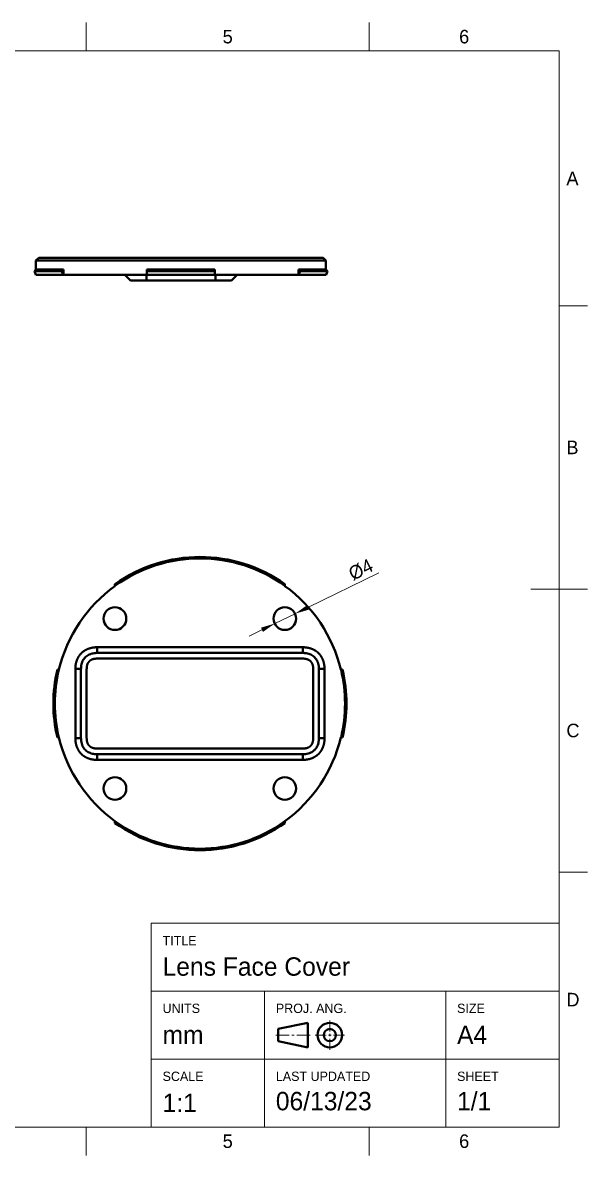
# Model space of a CAD drawing. Header units: millimetres. Extents: x 15 to 292, y 5 to 205.
# Drawn here: x 192.3 to 292, y 5 to 205 of the extents above; entities that cross this region are included whole.
import ezdxf

# ---------------------------------------------------------------- set-up
doc = ezdxf.new("R2010")
doc.units = ezdxf.units.MM
for name, color, linetype in [('Annotations', 7, 'Continuous'), ('Border', 7, 'Continuous'), ('Geometries', 7, 'Continuous')]:
    doc.layers.add(name, color=color, linetype=linetype)
doc.styles.add('Shapr0', font='txt', dxfattribs={"height": 2.3925})
doc.styles.add('Shapr1', font='txt', dxfattribs={"height": 2.3925})
doc.styles.add('Shapr6', font='txt', dxfattribs={"height": 2.3925})
doc.dimstyles.new('ISO-25', dxfattribs={"dimtxt": 2.5, "dimasz": 2.5, "dimexe": 1.25, "dimexo": 0.625, "dimtad": 1, "dimtxsty": 'Standard', "dimcen": 2.5, "dimadec": 0, "dimazin": 0, "dimtfac": 1, "dimtmove": 0, "dimatfit": 3, "dimfxl": 1, "dimarcsym": 0})

# ---------------------------------------------------------------- blocks, each defined once
blk = doc.blocks.new('*D10')
at = {"layer": 'Annotations', "color": 0, "linetype": 'Continuous', "lineweight": 15}
for p, q in [((242.64, 101.74), (255.21, 107.86)), ((236.8, 98.89), (240.4, 100.64)), ((234.55, 97.8), (232.3, 96.7))]:
    blk.add_line(p, q, dxfattribs=at)
at = {"layer": 'Annotations', "color": 0}
for points in [[(242.46, 102.11), (242.83, 101.36), (240.4, 100.64)], [(234.73, 97.42), (234.37, 98.17), (236.8, 98.89)]]:
    blk.add_solid(points, dxfattribs=at)
at = {"layer": 'Defpoints', "color": 0}
for p in [(240.4, 100.64), (236.8, 98.89)]:
    blk.add_point(p, dxfattribs=at)
at = {"layer": 'Annotations', "color": 0, "lineweight": 15, "insert": (252.01, 108.41), "char_height": 2.393, "attachment_point": 5, "rotation": 25.9732, "style": 'Shapr6'}
blk.add_mtext('\\A1;%%c4', dxfattribs=at)
blk = doc.blocks.new('*U11')
at = {"layer": 'Border', "linetype": 'Continuous', "lineweight": 15}
for p, q in [((287, 46), (215, 46)), ((215, 10), (215, 46)), ((287, 10), (287, 46)), ((287, 34), (215, 34)), ((235, 10), (235, 34)), ((267, 10), (267, 34)), ((246.53, 26.88), (246.53, 28.83)), ((237, 26.23), (239.38, 26.23)), ((239.82, 26.23), (240.25, 26.23)), ((243.07, 26.23), (240.68, 26.23)), ((245.88, 26.23), (243.93, 26.23)), ((246.32, 26.23), (246.75, 26.23)), ((246.53, 26.02), (246.53, 26.45)), ((247.18, 26.23), (249.13, 26.23)), ((246.53, 25.58), (246.53, 23.63)), ((287, 22), (215, 22)), ((287, 10), (215, 10))]:
    blk.add_line(p, q, dxfattribs=at)
at = {"layer": 'Border', "linetype": 'Continuous', "lineweight": 40}
for p, q in [((237.43, 27.32), (242.63, 28.4)), ((242.63, 28.4), (242.63, 24.07)), ((237.43, 27.32), (237.43, 25.15)), ((237.43, 25.15), (242.63, 24.07))]:
    blk.add_line(p, q, dxfattribs=at)
for radius in [2.17, 1.08]:
    blk.add_circle((246.53, 26.23), radius, dxfattribs=at)

msp = doc.modelspace()

# ---------------------------------------------------------------- linework, layer by layer
at = {"layer": 'Border', "linetype": 'Continuous', "lineweight": 15}
for p, q in [((203.5, 200), (203.5, 205)), ((253.5, 200), (253.5, 205)), ((287, 200), (20, 200)), ((287, 10), (287, 200)), ((287, 155), (292, 155)), ((282, 105), (292, 105)), ((287, 55), (292, 55)), ((20, 10), (287, 10)), ((203.5, 10), (203.5, 5)), ((253.5, 10), (253.5, 5))]:
    msp.add_line(p, q, dxfattribs=at)
at = {"layer": 'Geometries', "linetype": 'Continuous', "lineweight": 40}
for p, q in [((194.65, 163), (195.15, 163.5)), ((194.65, 161.407), (194.65, 163)), ((245.85, 163), (194.65, 163)), ((195.15, 163.5), (245.35, 163.5)), ((245.85, 163), (245.35, 163.5)), ((245.85, 161.407), (245.85, 163)), ((194.65, 161.407), (194.367, 161.124)), ((194.367, 161.124), (194.626, 160.5)), ((194.367, 161.124), (199.157, 161.124)), ((199.475, 160.5), (194.626, 160.5)), ((194.65, 161.407), (199.505, 161.407)), ((199.157, 161.124), (199.243, 161.195)), ((199.157, 161.124), (199.258, 160.924)), ((199.505, 161.407), (199.243, 161.195)), ((199.475, 160.5), (199.258, 160.924)), ((199.475, 160.5), (199.505, 160.5)), ((199.505, 161.407), (199.505, 160.5)), ((199.505, 160.5), (210.31, 160.5)), ((210.31, 160.5), (210.436, 160.374)), ((210.31, 160.5), (210.311, 160.5)), ((210.311, 160.5), (214.139, 160.5)), ((210.436, 160.374), (211.311, 159.5)), ((214.139, 160.5), (214.139, 159.5)), ((214.139, 160.5), (214.249, 160.5)), ((214.249, 161.17), (214.249, 161.407)), ((214.249, 161.407), (226.251, 161.407)), ((214.249, 161.124), (214.249, 161.17)), ((214.249, 160.924), (214.249, 161.124)), ((214.249, 161.124), (226.251, 161.124)), ((214.249, 160.5), (214.249, 160.924)), ((226.251, 160.5), (214.249, 160.5)), ((226.251, 161.407), (226.251, 161.124)), ((226.251, 161.124), (226.251, 160.5)), ((226.251, 160.5), (226.361, 160.5)), ((226.361, 160.5), (226.361, 159.5)), ((226.361, 160.5), (230.189, 160.5)), ((229.189, 159.5), (230.189, 160.5)), ((229.189, 159.5), (230.19, 160.5)), ((230.189, 160.5), (230.19, 160.5)), ((230.19, 160.5), (240.995, 160.5)), ((240.995, 161.407), (240.995, 160.5)), ((240.995, 161.407), (245.85, 161.407)), ((240.995, 160.5), (241.025, 160.5)), ((241.025, 160.5), (241.242, 160.924)), ((245.874, 160.5), (241.025, 160.5)), ((241.343, 161.124), (241.242, 160.924)), ((241.343, 161.124), (246.133, 161.124)), ((246.133, 161.124), (245.85, 161.407)), ((245.874, 160.5), (246.133, 161.124)), ((211.311, 159.5), (211.358, 159.5)), ((212.052, 159.5), (211.358, 159.5)), ((213.649, 159.5), (212.055, 159.5)), ((213.649, 159.5), (214.139, 159.5)), ((214.139, 159.5), (226.361, 159.5)), ((226.361, 159.5), (226.97, 159.5)), ((228.415, 159.5), (226.97, 159.5)), ((229.159, 159.5), (228.418, 159.5)), ((229.159, 159.5), (229.189, 159.5)), ((208.597, 105.545), (208.597, 105.863)), ((208.597, 105.515), (208.597, 105.545)), ((238.597, 105.863), (238.597, 105.545)), ((238.597, 105.545), (238.597, 105.515)), ((205.426, 94.709), (205.426, 93.709)), ((241.769, 94.709), (205.426, 94.709)), ((241.769, 94.709), (241.769, 93.709)), ((205.426, 93.709), (241.769, 93.709)), ((205.426, 92.709), (241.769, 92.709)), ((198.42, 90.77), (198.686, 90.77)), ((198.686, 90.77), (198.711, 90.77)), ((201.597, 90.88), (202.597, 90.88)), ((201.597, 90.88), (201.597, 78.658)), ((202.597, 78.658), (202.597, 90.88)), ((203.597, 78.658), (203.597, 90.88)), ((243.597, 90.88), (243.597, 78.658)), ((244.597, 90.88), (245.597, 90.88)), ((244.597, 90.88), (244.597, 78.658)), ((245.597, 78.658), (245.597, 90.88)), ((248.484, 90.77), (248.509, 90.77)), ((248.509, 90.77), (248.775, 90.77)), ((198.686, 78.769), (198.42, 78.769)), ((198.711, 78.769), (198.686, 78.769)), ((201.597, 78.658), (202.597, 78.658)), ((244.597, 78.658), (245.597, 78.658)), ((248.509, 78.769), (248.484, 78.769)), ((248.775, 78.769), (248.509, 78.769)), ((241.769, 76.83), (205.426, 76.83)), ((241.769, 75.83), (205.426, 75.83)), ((205.426, 75.83), (205.426, 74.83)), ((205.426, 74.83), (241.769, 74.83)), ((241.769, 75.83), (241.769, 74.83)), ((208.597, 63.994), (208.597, 64.024)), ((238.597, 64.024), (238.597, 63.994)), ((208.597, 63.676), (208.597, 63.994)), ((238.597, 63.994), (238.597, 63.676))]:
    msp.add_line(p, q, dxfattribs=at)
at = {"layer": 'Geometries', "linetype": 'Continuous', "lineweight": 40, "flags": 128}
for points in [[(241.343, 161.124), (241.257, 161.195), (240.995, 161.407)], [(205.426, 94.709), (205.375, 94.709), (205.325, 94.708), (205.274, 94.707), (205.224, 94.706), (205.173, 94.704), (205.123, 94.701), (205.073, 94.698), (205.022, 94.694), (204.972, 94.689), (204.922, 94.684), (204.871, 94.679), (204.821, 94.673), (204.771, 94.666), (204.721, 94.658), (204.671, 94.651), (204.621, 94.642), (204.572, 94.633), (204.522, 94.623), (204.47, 94.613), (204.419, 94.601), (204.367, 94.589), (204.315, 94.576), (204.264, 94.563), (204.213, 94.549), (204.159, 94.533), (204.105, 94.517), (204.051, 94.5), (204.011, 94.487), (203.971, 94.473), (203.931, 94.459), (203.891, 94.444), (203.852, 94.429), (203.813, 94.413), (203.773, 94.397), (203.734, 94.381), (203.695, 94.364), (203.657, 94.347), (203.618, 94.329), (203.58, 94.311), (203.542, 94.293), (203.504, 94.274), (203.467, 94.254), (203.429, 94.235), (203.392, 94.214), (203.355, 94.194), (203.318, 94.172), (203.282, 94.151), (203.243, 94.127), (203.204, 94.103), (203.166, 94.078), (203.127, 94.052), (203.089, 94.026), (203.052, 94), (203.015, 93.973), (202.978, 93.945), (202.942, 93.917), (202.906, 93.889), (202.87, 93.86), (202.835, 93.83), (202.8, 93.8), (202.766, 93.77), (202.732, 93.739), (202.699, 93.707), (202.666, 93.675), (202.633, 93.643), (202.602, 93.61), (202.57, 93.577), (202.539, 93.543), (202.508, 93.509), (202.478, 93.474), (202.449, 93.439), (202.42, 93.404), (202.391, 93.368), (202.361, 93.329), (202.332, 93.289), (202.303, 93.249), (202.274, 93.209), (202.246, 93.168), (202.219, 93.127), (202.194, 93.089), (202.17, 93.05), (202.146, 93.01), (202.123, 92.971), (202.101, 92.931), (202.078, 92.891), (202.057, 92.851), (202.036, 92.81), (202.015, 92.769), (201.995, 92.728), (201.975, 92.686), (201.956, 92.645), (201.938, 92.603), (201.92, 92.561), (201.902, 92.518), (201.885, 92.476), (201.868, 92.433), (201.852, 92.39), (201.836, 92.345), (201.82, 92.299), (201.805, 92.253), (201.79, 92.206), (201.776, 92.16), (201.762, 92.113), (201.748, 92.064), (201.735, 92.014), (201.723, 91.965), (201.711, 91.915), (201.699, 91.865), (201.688, 91.815), (201.678, 91.764), (201.669, 91.714), (201.66, 91.663), (201.651, 91.613), (201.644, 91.562), (201.637, 91.511), (201.63, 91.46), (201.624, 91.409), (201.619, 91.358), (201.614, 91.307), (201.61, 91.256), (201.606, 91.205), (201.603, 91.151), (201.601, 91.097), (201.599, 91.043), (201.598, 90.988), (201.597, 90.934), (201.597, 90.88)], [(245.597, 90.88), (245.597, 90.931), (245.597, 90.981), (245.596, 91.032), (245.594, 91.082), (245.592, 91.133), (245.589, 91.183), (245.586, 91.234), (245.582, 91.284), (245.578, 91.334), (245.573, 91.385), (245.567, 91.435), (245.561, 91.485), (245.554, 91.535), (245.547, 91.585), (245.539, 91.635), (245.531, 91.685), (245.522, 91.734), (245.512, 91.784), (245.501, 91.836), (245.49, 91.888), (245.478, 91.939), (245.465, 91.991), (245.452, 92.042), (245.438, 92.093), (245.422, 92.147), (245.406, 92.201), (245.388, 92.255), (245.375, 92.295), (245.361, 92.335), (245.347, 92.375), (245.332, 92.415), (245.317, 92.454), (245.302, 92.494), (245.286, 92.533), (245.27, 92.572), (245.253, 92.611), (245.236, 92.65), (245.218, 92.688), (245.2, 92.726), (245.181, 92.764), (245.162, 92.802), (245.143, 92.84), (245.123, 92.877), (245.103, 92.914), (245.082, 92.951), (245.061, 92.988), (245.039, 93.024), (245.015, 93.063), (244.991, 93.102), (244.966, 93.141), (244.941, 93.179), (244.915, 93.217), (244.888, 93.254), (244.861, 93.292), (244.834, 93.328), (244.806, 93.365), (244.777, 93.401), (244.748, 93.436), (244.719, 93.471), (244.689, 93.506), (244.658, 93.54), (244.627, 93.574), (244.596, 93.607), (244.564, 93.64), (244.532, 93.673), (244.499, 93.705), (244.465, 93.736), (244.432, 93.767), (244.398, 93.798), (244.363, 93.828), (244.328, 93.857), (244.292, 93.886), (244.256, 93.915), (244.217, 93.945), (244.178, 93.975), (244.138, 94.004), (244.098, 94.032), (244.057, 94.06), (244.016, 94.087), (243.977, 94.112), (243.938, 94.136), (243.899, 94.16), (243.859, 94.183), (243.82, 94.206), (243.779, 94.228), (243.739, 94.25), (243.698, 94.271), (243.658, 94.291), (243.616, 94.311), (243.575, 94.331), (243.533, 94.35), (243.491, 94.369), (243.449, 94.387), (243.407, 94.404), (243.364, 94.421), (243.322, 94.438), (243.279, 94.454), (243.233, 94.47), (243.187, 94.486), (243.141, 94.502), (243.095, 94.516), (243.049, 94.53), (243.002, 94.544), (242.953, 94.558), (242.903, 94.571), (242.853, 94.584), (242.803, 94.596), (242.753, 94.607), (242.703, 94.618), (242.653, 94.628), (242.602, 94.638), (242.552, 94.646), (242.501, 94.655), (242.45, 94.663), (242.4, 94.67), (242.349, 94.676), (242.298, 94.682), (242.247, 94.687), (242.195, 94.692), (242.144, 94.696), (242.093, 94.7), (242.039, 94.703), (241.985, 94.705), (241.931, 94.707), (241.877, 94.708), (241.823, 94.709), (241.769, 94.709)], [(203.339, 92.934), (203.209, 92.79), (203.091, 92.635), (202.985, 92.469), (202.891, 92.292), (202.81, 92.105), (202.742, 91.909), (202.687, 91.704), (202.645, 91.49)], [(204.935, 93.679), (204.697, 93.64), (204.469, 93.585), (204.251, 93.515), (204.044, 93.429), (203.849, 93.328), (203.667, 93.213), (203.498, 93.082), (203.342, 92.938)], [(203.597, 90.88), (203.598, 90.927), (203.599, 90.973), (203.601, 91.019), (203.603, 91.066), (203.606, 91.112), (203.61, 91.152), (203.614, 91.191), (203.618, 91.23), (203.623, 91.27), (203.629, 91.309), (203.635, 91.348), (203.642, 91.387), (203.65, 91.426), (203.659, 91.465), (203.668, 91.503), (203.678, 91.542), (203.688, 91.58), (203.698, 91.612), (203.708, 91.643), (203.718, 91.675), (203.729, 91.706), (203.741, 91.737), (203.752, 91.764), (203.763, 91.79), (203.774, 91.817), (203.786, 91.843), (203.799, 91.869), (203.812, 91.896), (203.826, 91.922), (203.84, 91.948), (203.855, 91.973), (203.87, 91.999), (203.886, 92.023), (203.902, 92.048), (203.918, 92.072), (203.936, 92.096), (203.954, 92.12), (203.972, 92.143), (203.992, 92.167), (204.013, 92.191), (204.034, 92.214), (204.056, 92.237), (204.075, 92.256), (204.094, 92.274), (204.113, 92.292), (204.133, 92.309), (204.153, 92.326), (204.173, 92.342), (204.194, 92.358), (204.215, 92.374), (204.237, 92.39), (204.258, 92.404), (204.286, 92.422), (204.314, 92.44), (204.342, 92.457), (204.371, 92.473), (204.396, 92.487), (204.422, 92.5), (204.448, 92.513), (204.474, 92.525), (204.501, 92.537), (204.531, 92.55), (204.562, 92.562), (204.593, 92.574), (204.625, 92.585), (204.656, 92.596), (204.688, 92.606), (204.72, 92.616), (204.752, 92.625), (204.784, 92.634), (204.817, 92.642), (204.849, 92.649), (204.882, 92.656), (204.915, 92.663), (204.948, 92.669), (204.98, 92.674), (205.016, 92.68), (205.051, 92.685), (205.087, 92.689), (205.122, 92.693), (205.158, 92.697), (205.203, 92.7), (205.247, 92.703), (205.292, 92.706), (205.337, 92.707), (205.381, 92.708), (205.426, 92.709)], [(204.935, 93.679), (205.097, 93.696), (205.26, 93.706), (205.426, 93.709)], [(241.769, 93.709), (241.925, 93.706), (242.078, 93.698), (242.229, 93.683), (242.378, 93.661)], [(241.769, 92.709), (241.815, 92.708), (241.862, 92.707), (241.908, 92.706), (241.954, 92.703), (242.001, 92.7), (242.037, 92.697), (242.074, 92.693), (242.11, 92.689), (242.146, 92.685), (242.183, 92.679), (242.219, 92.674), (242.255, 92.668), (242.291, 92.661), (242.327, 92.653), (242.363, 92.645), (242.398, 92.637), (242.434, 92.628), (242.469, 92.618), (242.504, 92.607), (242.539, 92.596), (242.57, 92.586), (242.601, 92.575), (242.631, 92.563), (242.661, 92.551), (242.691, 92.538), (242.721, 92.525), (242.731, 92.52), (242.758, 92.508), (242.784, 92.494), (242.81, 92.481), (242.836, 92.466), (242.862, 92.452), (242.887, 92.436), (242.912, 92.421), (242.937, 92.404), (242.961, 92.388), (242.985, 92.37), (243.008, 92.353), (243.032, 92.334), (243.056, 92.314), (243.08, 92.294), (243.103, 92.272), (243.126, 92.25), (243.144, 92.232), (243.162, 92.213), (243.18, 92.193), (243.197, 92.173), (243.214, 92.153), (243.231, 92.133), (243.247, 92.112), (243.263, 92.091), (243.278, 92.069), (243.293, 92.048), (243.311, 92.02), (243.328, 91.992), (243.345, 91.964), (243.361, 91.935), (243.375, 91.91), (243.388, 91.884), (243.401, 91.858), (243.413, 91.832), (243.425, 91.806), (243.438, 91.775), (243.451, 91.744), (243.463, 91.713), (243.474, 91.681), (243.485, 91.65), (243.495, 91.618), (243.504, 91.586), (243.514, 91.554), (243.522, 91.522), (243.53, 91.489), (243.538, 91.457), (243.545, 91.424), (243.551, 91.392), (243.557, 91.359), (243.563, 91.326), (243.568, 91.29), (243.573, 91.255), (243.578, 91.219), (243.582, 91.184), (243.585, 91.148), (243.589, 91.104), (243.592, 91.059), (243.594, 91.014), (243.596, 90.97), (243.597, 90.925), (243.597, 90.88)], [(243.823, 92.967), (243.679, 93.097), (243.523, 93.215), (243.357, 93.321), (243.18, 93.415), (242.994, 93.496), (242.798, 93.564), (242.593, 93.619), (242.378, 93.661)], [(244.567, 91.371), (244.528, 91.609), (244.474, 91.838), (244.403, 92.055), (244.318, 92.262), (244.217, 92.457), (244.101, 92.639), (243.971, 92.808), (243.826, 92.964)], [(202.597, 90.88), (202.6, 91.036), (202.609, 91.19), (202.624, 91.341), (202.645, 91.49)], [(244.567, 91.371), (244.584, 91.21), (244.594, 91.046), (244.597, 90.88)], [(201.597, 78.658), (201.597, 78.608), (201.598, 78.557), (201.599, 78.507), (201.6, 78.456), (201.603, 78.406), (201.605, 78.356), (201.609, 78.305), (201.612, 78.255), (201.617, 78.204), (201.622, 78.154), (201.628, 78.104), (201.634, 78.054), (201.64, 78.004), (201.648, 77.954), (201.656, 77.904), (201.664, 77.854), (201.673, 77.804), (201.683, 77.755), (201.694, 77.703), (201.705, 77.651), (201.717, 77.599), (201.73, 77.548), (201.743, 77.497), (201.757, 77.446), (201.773, 77.391), (201.789, 77.338), (201.806, 77.284), (201.82, 77.244), (201.834, 77.204), (201.848, 77.164), (201.862, 77.124), (201.877, 77.084), (201.893, 77.045), (201.909, 77.006), (201.925, 76.967), (201.942, 76.928), (201.959, 76.889), (201.977, 76.851), (201.995, 76.813), (202.013, 76.775), (202.032, 76.737), (202.052, 76.699), (202.072, 76.662), (202.092, 76.625), (202.113, 76.588), (202.134, 76.551), (202.155, 76.514), (202.179, 76.475), (202.204, 76.437), (202.229, 76.398), (202.254, 76.36), (202.28, 76.322), (202.307, 76.284), (202.334, 76.247), (202.361, 76.21), (202.389, 76.174), (202.418, 76.138), (202.447, 76.103), (202.476, 76.068), (202.506, 76.033), (202.536, 75.999), (202.567, 75.965), (202.599, 75.931), (202.631, 75.899), (202.663, 75.866), (202.696, 75.834), (202.729, 75.803), (202.763, 75.772), (202.797, 75.741), (202.832, 75.711), (202.867, 75.681), (202.902, 75.652), (202.938, 75.624), (202.977, 75.594), (203.017, 75.564), (203.057, 75.535), (203.097, 75.507), (203.138, 75.479), (203.179, 75.452), (203.218, 75.427), (203.257, 75.403), (203.296, 75.379), (203.335, 75.356), (203.375, 75.333), (203.415, 75.311), (203.456, 75.289), (203.496, 75.268), (203.537, 75.248), (203.578, 75.227), (203.62, 75.208), (203.661, 75.189), (203.703, 75.17), (203.745, 75.152), (203.788, 75.135), (203.83, 75.117), (203.873, 75.101), (203.916, 75.085), (203.962, 75.068), (204.008, 75.053), (204.054, 75.037), (204.1, 75.023), (204.146, 75.008), (204.193, 74.995), (204.242, 74.981), (204.292, 74.968), (204.342, 74.955), (204.391, 74.943), (204.442, 74.932), (204.492, 74.921), (204.542, 74.911), (204.592, 74.901), (204.643, 74.892), (204.694, 74.884), (204.744, 74.876), (204.795, 74.869), (204.846, 74.863), (204.897, 74.857), (204.948, 74.851), (204.999, 74.847), (205.05, 74.842), (205.102, 74.839), (205.156, 74.836), (205.21, 74.833), (205.264, 74.831), (205.318, 74.83), (205.372, 74.83), (205.426, 74.83)], [(202.628, 78.168), (202.61, 78.329), (202.6, 78.493), (202.597, 78.658)], [(202.628, 78.168), (202.667, 77.929), (202.721, 77.701), (202.791, 77.484), (202.877, 77.277), (202.978, 77.082), (203.094, 76.9), (203.224, 76.731), (203.369, 76.575)], [(205.426, 76.83), (205.38, 76.83), (205.333, 76.831), (205.287, 76.833), (205.24, 76.836), (205.194, 76.839), (205.155, 76.842), (205.115, 76.846), (205.076, 76.851), (205.037, 76.856), (204.997, 76.862), (204.958, 76.868), (204.919, 76.875), (204.88, 76.883), (204.842, 76.891), (204.803, 76.9), (204.765, 76.91), (204.726, 76.921), (204.695, 76.93), (204.663, 76.94), (204.631, 76.951), (204.6, 76.962), (204.569, 76.974), (204.542, 76.984), (204.516, 76.995), (204.49, 77.006), (204.464, 77.018), (204.437, 77.031), (204.411, 77.044), (204.385, 77.058), (204.359, 77.072), (204.333, 77.087), (204.308, 77.102), (204.283, 77.118), (204.258, 77.134), (204.234, 77.151), (204.21, 77.168), (204.187, 77.186), (204.164, 77.204), (204.139, 77.224), (204.115, 77.245), (204.092, 77.266), (204.069, 77.288), (204.051, 77.307), (204.033, 77.326), (204.015, 77.345), (203.998, 77.365), (203.981, 77.385), (203.964, 77.406), (203.948, 77.426), (203.932, 77.447), (203.917, 77.469), (203.902, 77.491), (203.884, 77.518), (203.867, 77.546), (203.85, 77.574), (203.834, 77.603), (203.82, 77.628), (203.807, 77.654), (203.794, 77.68), (203.782, 77.706), (203.77, 77.733), (203.757, 77.763), (203.744, 77.794), (203.732, 77.825), (203.721, 77.857), (203.71, 77.888), (203.7, 77.92), (203.691, 77.952), (203.681, 77.984), (203.673, 78.016), (203.665, 78.049), (203.657, 78.081), (203.65, 78.114), (203.644, 78.147), (203.638, 78.179), (203.632, 78.212), (203.627, 78.248), (203.622, 78.283), (203.617, 78.319), (203.613, 78.354), (203.61, 78.39), (203.606, 78.434), (203.603, 78.479), (203.601, 78.524), (203.599, 78.569), (203.598, 78.614), (203.597, 78.658)], [(243.597, 78.658), (243.597, 78.612), (243.596, 78.566), (243.594, 78.519), (243.592, 78.473), (243.588, 78.427), (243.585, 78.387), (243.581, 78.348), (243.577, 78.308), (243.571, 78.269), (243.566, 78.23), (243.559, 78.191), (243.552, 78.152), (243.545, 78.113), (243.536, 78.074), (243.527, 78.036), (243.517, 77.997), (243.507, 77.959), (243.497, 77.927), (243.487, 77.895), (243.477, 77.864), (243.465, 77.833), (243.454, 77.802), (243.443, 77.775), (243.432, 77.749), (243.421, 77.722), (243.409, 77.696), (243.396, 77.67), (243.383, 77.643), (243.369, 77.617), (243.355, 77.591), (243.34, 77.566), (243.325, 77.541), (243.31, 77.516), (243.293, 77.491), (243.277, 77.467), (243.259, 77.443), (243.241, 77.419), (243.223, 77.396), (243.203, 77.372), (243.182, 77.348), (243.161, 77.325), (243.139, 77.302), (243.121, 77.283), (243.102, 77.265), (243.082, 77.248), (243.062, 77.23), (243.042, 77.213), (243.022, 77.197), (243.001, 77.181), (242.98, 77.165), (242.958, 77.15), (242.937, 77.135), (242.909, 77.117), (242.881, 77.099), (242.853, 77.082), (242.825, 77.066), (242.799, 77.053), (242.773, 77.039), (242.747, 77.027), (242.721, 77.014), (242.695, 77.002), (242.664, 76.989), (242.633, 76.977), (242.602, 76.965), (242.571, 76.954), (242.539, 76.943), (242.507, 76.933), (242.475, 76.923), (242.443, 76.914), (242.411, 76.905), (242.379, 76.897), (242.346, 76.89), (242.314, 76.883), (242.281, 76.876), (242.248, 76.87), (242.215, 76.865), (242.18, 76.859), (242.144, 76.854), (242.109, 76.85), (242.073, 76.846), (242.038, 76.842), (241.993, 76.838), (241.948, 76.835), (241.903, 76.833), (241.859, 76.831), (241.814, 76.83), (241.769, 76.83)], [(241.769, 74.83), (241.819, 74.83), (241.87, 74.83), (241.92, 74.831), (241.971, 74.833), (242.021, 74.835), (242.072, 74.838), (242.122, 74.841), (242.173, 74.845), (242.223, 74.849), (242.273, 74.854), (242.323, 74.86), (242.374, 74.866), (242.424, 74.873), (242.474, 74.88), (242.523, 74.888), (242.573, 74.897), (242.623, 74.906), (242.673, 74.915), (242.724, 74.926), (242.776, 74.938), (242.828, 74.95), (242.879, 74.962), (242.931, 74.976), (242.982, 74.99), (243.036, 75.005), (243.09, 75.022), (243.144, 75.039), (243.184, 75.052), (243.224, 75.066), (243.264, 75.08), (243.303, 75.095), (243.343, 75.11), (243.382, 75.125), (243.421, 75.141), (243.46, 75.158), (243.499, 75.174), (243.538, 75.192), (243.577, 75.209), (243.615, 75.227), (243.653, 75.246), (243.691, 75.265), (243.728, 75.284), (243.766, 75.304), (243.803, 75.324), (243.84, 75.345), (243.876, 75.366), (243.913, 75.388), (243.952, 75.412), (243.991, 75.436), (244.029, 75.461), (244.067, 75.487), (244.105, 75.513), (244.143, 75.539), (244.18, 75.566), (244.217, 75.594), (244.253, 75.622), (244.289, 75.65), (244.325, 75.679), (244.36, 75.709), (244.394, 75.739), (244.429, 75.769), (244.463, 75.8), (244.496, 75.831), (244.529, 75.863), (244.561, 75.896), (244.593, 75.929), (244.625, 75.962), (244.656, 75.996), (244.686, 76.03), (244.716, 76.064), (244.746, 76.099), (244.775, 76.135), (244.803, 76.171), (244.834, 76.21), (244.863, 76.249), (244.892, 76.289), (244.921, 76.33), (244.948, 76.37), (244.976, 76.412), (245, 76.45), (245.025, 76.489), (245.048, 76.528), (245.072, 76.568), (245.094, 76.608), (245.116, 76.648), (245.138, 76.688), (245.159, 76.729), (245.18, 76.77), (245.2, 76.811), (245.22, 76.852), (245.239, 76.894), (245.257, 76.936), (245.275, 76.978), (245.293, 77.02), (245.31, 77.063), (245.326, 77.106), (245.342, 77.149), (245.359, 77.194), (245.375, 77.24), (245.39, 77.286), (245.405, 77.332), (245.419, 77.379), (245.433, 77.425), (245.446, 77.475), (245.46, 77.524), (245.472, 77.574), (245.484, 77.624), (245.496, 77.674), (245.506, 77.724), (245.517, 77.775), (245.526, 77.825), (245.535, 77.876), (245.543, 77.926), (245.551, 77.977), (245.558, 78.028), (245.565, 78.079), (245.571, 78.13), (245.576, 78.181), (245.581, 78.232), (245.585, 78.283), (245.588, 78.334), (245.592, 78.388), (245.594, 78.442), (245.596, 78.496), (245.597, 78.55), (245.597, 78.604), (245.597, 78.658)], [(243.856, 76.604), (243.986, 76.749), (244.104, 76.904), (244.21, 77.07), (244.303, 77.247), (244.385, 77.434), (244.453, 77.63), (244.508, 77.835), (244.55, 78.049)], [(244.597, 78.658), (244.595, 78.503), (244.586, 78.349), (244.571, 78.198), (244.55, 78.049)], [(203.372, 76.572), (203.516, 76.441), (203.671, 76.323), (203.838, 76.218), (204.014, 76.124), (204.201, 76.043), (204.397, 75.975), (204.602, 75.92), (204.816, 75.878)], [(242.259, 75.86), (242.498, 75.899), (242.726, 75.954), (242.944, 76.024), (243.151, 76.11), (243.345, 76.211), (243.527, 76.326), (243.696, 76.456), (243.853, 76.601)], [(205.426, 75.83), (205.27, 75.832), (205.117, 75.841), (204.965, 75.856), (204.816, 75.878)], [(242.259, 75.86), (242.098, 75.843), (241.935, 75.833), (241.769, 75.83)]]:
    msp.add_lwpolyline(points, dxfattribs=at)
at = {"layer": 'Geometries', "linetype": 'Continuous', "lineweight": 40}
for centre in [(208.597, 99.769), (238.597, 99.769), (208.597, 69.769), (238.597, 69.769)]:
    msp.add_circle(centre, 2, dxfattribs=at)
for radius, start, end in [(25.883, 54.58248, 125.41752), (25.624, 54.17026, 125.82974), (25.6, 125.86895, 166.44323), (25.6, 13.55677, 54.13105), (25.883, 166.59415, 193.40585), (25.624, 166.45631, 193.54369), (25.624, 346.45631, 13.54369), (25.883, 346.59415, 13.40585), (25.6, 193.55677, 234.13105), (25.6, 305.86895, 346.44323), (25.624, 234.17026, 305.82974), (25.883, 234.58248, 305.41752)]:
    msp.add_arc((223.597, 84.769), radius, start, end, dxfattribs=at)

# ---------------------------------------------------------------- block references
msp.add_blockref('*U11', (0, 0))

# ---------------------------------------------------------------- texts
at = {"layer": 'Border', "linetype": 'Continuous', "lineweight": 15, "char_height": 2.393, "width": 2.3925, "style": 'Shapr0'}
for s, insert, attachment_point in [('5', (228.5, 201.304), 8), ('6', (270.25, 201.304), 8), ('A', (288.304, 177.5), 4), ('B', (288.304, 130), 4), ('C', (288.304, 80), 4), ('D', (288.304, 32.5), 4), ('5', (228.5, 8.696), 2), ('6', (270.25, 8.696), 2)]:
    msp.add_mtext(s, dxfattribs=dict(at, insert=insert, attachment_point=attachment_point))
at = {"layer": 'Border', "linetype": 'Continuous', "lineweight": 15, "attachment_point": 1, "style": 'Shapr1'}
for s, insert, char_height in [('TITLE', (217, 43.75), 1.65), ('Lens Face Cover', (217, 39.965), 3.25), ('UNITS', (217, 31.783), 1.65), ('PROJ. ANG.', (237, 31.783), 1.65), ('SIZE', (269, 31.783), 1.65), ('mm', (217, 27.9), 3.25), ('A4', (269, 27.9), 3.25), ('SCALE', (217, 19.783), 1.65), ('LAST UPDATED', (237, 19.783), 1.65), ('SHEET', (269, 19.783), 1.65), ('06/13/23', (237, 16.204), 3.25), ('1/1', (269, 16.204), 3.25), ('1:1', (217, 15.9), 3.25)]:
    msp.add_mtext(s, dxfattribs=dict(at, insert=insert, char_height=char_height))

# ---------------------------------------------------------------- dimensions: what is measured, and where the dimension line sits
at = {"layer": 'Annotations', "linetype": 'Continuous', "lineweight": 15}
dim = msp.add_diameter_dim_2p(p1=(236.799, 98.893), p2=(240.395, 100.644), dimstyle='ISO-25', override={"dimscale": 1, "dimgap": 0.7, "dimdec": 2, "dimlfac": 1, "dimrnd": 0.01, "dimzin": 8, "dimdsep": 44, "dimtxsty": 'Shapr6', "dimcen": 2.5, "dimadec": 2, "dimtol": 0, "dimlim": 0, "dimtp": 0, "dimtm": 0, "dimtfac": 0.6, "dimtdec": 8, "dimtofl": 1, "dimfrac": 2, "dimtolj": 1, "dimlwd": 15, "dimlwe": 15}, dxfattribs=at)
dim.commit()
dim.dimension.update_dxf_attribs({"geometry": '*D10', "text_midpoint": (252.836, 106.705), "dimtype": 163})

doc.saveas('drawing.dxf')
